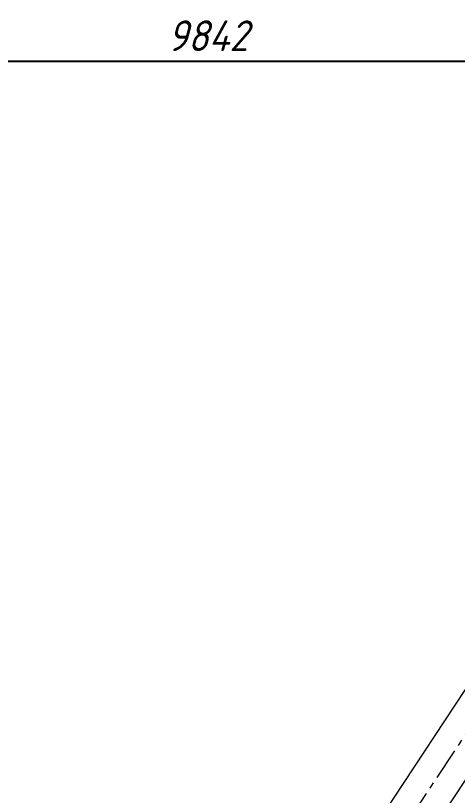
# Model space of a CAD drawing. Header units: inches. Extents: x -350577 to -266477, y -437959 to -377535.
# Drawn here: x -328852 to -324537, y -411483 to -403859 of the extents above; entities that cross this region are included whole.
import ezdxf

# ---------------------------------------------------------------- set-up
doc = ezdxf.new("R2010")
doc.units = ezdxf.units.IN
doc.header["$MEASUREMENT"] = 0
doc.linetypes.add('CENTER', pattern=[2, 1.25, -0.25, 0.25, -0.25])
doc.layers.add('CENTER       (itatec)', color=4, linetype='CENTER', lineweight=9)
doc.layers.add('ORGINAL (itatec)', color=3, linetype='Continuous', lineweight=9)
doc.styles.add('Geniso', font='geniso.shx', dxfattribs={"oblique": 15})
doc.dimstyles.new('scale 1b100', dxfattribs={"dimscale": 100, "dimtxt": 3, "dimasz": 2.5, "dimexe": 1, "dimexo": 1, "dimgap": 1, "dimtad": 1, "dimdec": 0, "dimzin": 0, "dimdsep": 46, "dimtxsty": 'Geniso', "dimcen": 0, "dimclrd": 1, "dimclre": 1, "dimclrt": 7, "dimadec": 0, "dimazin": 0, "dimtfac": 1, "dimtdec": 0, "dimtmove": 0, "dimatfit": 3, "dimfxl": 0.75, "dimtolj": 1, "dimtzin": 0, "dimarcsym": 0})

# ---------------------------------------------------------------- blocks, each defined once
blk = doc.blocks.new('*D32')
at = {"layer": 'Defpoints', "color": 0, "transparency": 16777216}
for p in [(-331896.3, -404294), (-322053.8, -404305.8), (-322053.8, -411835.7)]:
    blk.add_point(p, dxfattribs=at)
at = {"layer": 'ORGINAL (itatec)', "color": 1, "lineweight": -2, "transparency": 16777216}
for p, q in [((-322053.8, -411735.7), (-322053.8, -404205.8)), ((-331646.3, -404305.8), (-322303.8, -404305.8)), ((-331896.3, -404394), (-331896.3, -404405.8))]:
    blk.add_line(p, q, dxfattribs=at)
at = {"layer": 'ORGINAL (itatec)', "color": 1, "transparency": 16777216}
for points in [[(-331646.3, -404264.2), (-331646.3, -404347.5), (-331896.3, -404305.8)], [(-322303.8, -404264.2), (-322303.8, -404347.5), (-322053.8, -404305.8)]]:
    blk.add_solid(points, dxfattribs=at)
at = {"layer": 'ORGINAL (itatec)', "color": 7, "transparency": 16777216, "insert": (-326975, -404055.7), "char_height": 300, "attachment_point": 5, "style": 'Geniso'}
blk.add_mtext('\\A1;9842', dxfattribs=at)

msp = doc.modelspace()

# ---------------------------------------------------------------- linework, layer by layer
at = {"layer": 'CENTER       (itatec)', "ltscale": 250}
msp.add_lwpolyline([(-322637.2, -408125.7), (-326137.7, -413428.4, -0.25846), (-326549.6, -413643.7), (-328710.5, -413665.7)], format="xyb", dxfattribs=at)
at = {"layer": 'ORGINAL (itatec)'}
for p, q in [((-324361.6, -410295), (-326281.6, -413203.6)), ((-323954.3, -410563.8), (-325874.4, -413472.5))]:
    msp.add_line(p, q, dxfattribs=at)

# ---------------------------------------------------------------- dimensions: what is measured, and where the dimension line sits
dim = msp.add_linear_dim(base=(-322053.8253, -404305.8354), p1=(-331896.2537, -404294.0317), p2=(-322053.8253, -411835.7146), dimstyle='scale 1b100', dxfattribs=at)
dim.commit()
dim.dimension.update_dxf_attribs({"geometry": '*D32', "text_midpoint": (-326975.0395, -404055.7334)})

doc.saveas('drawing.dxf')
